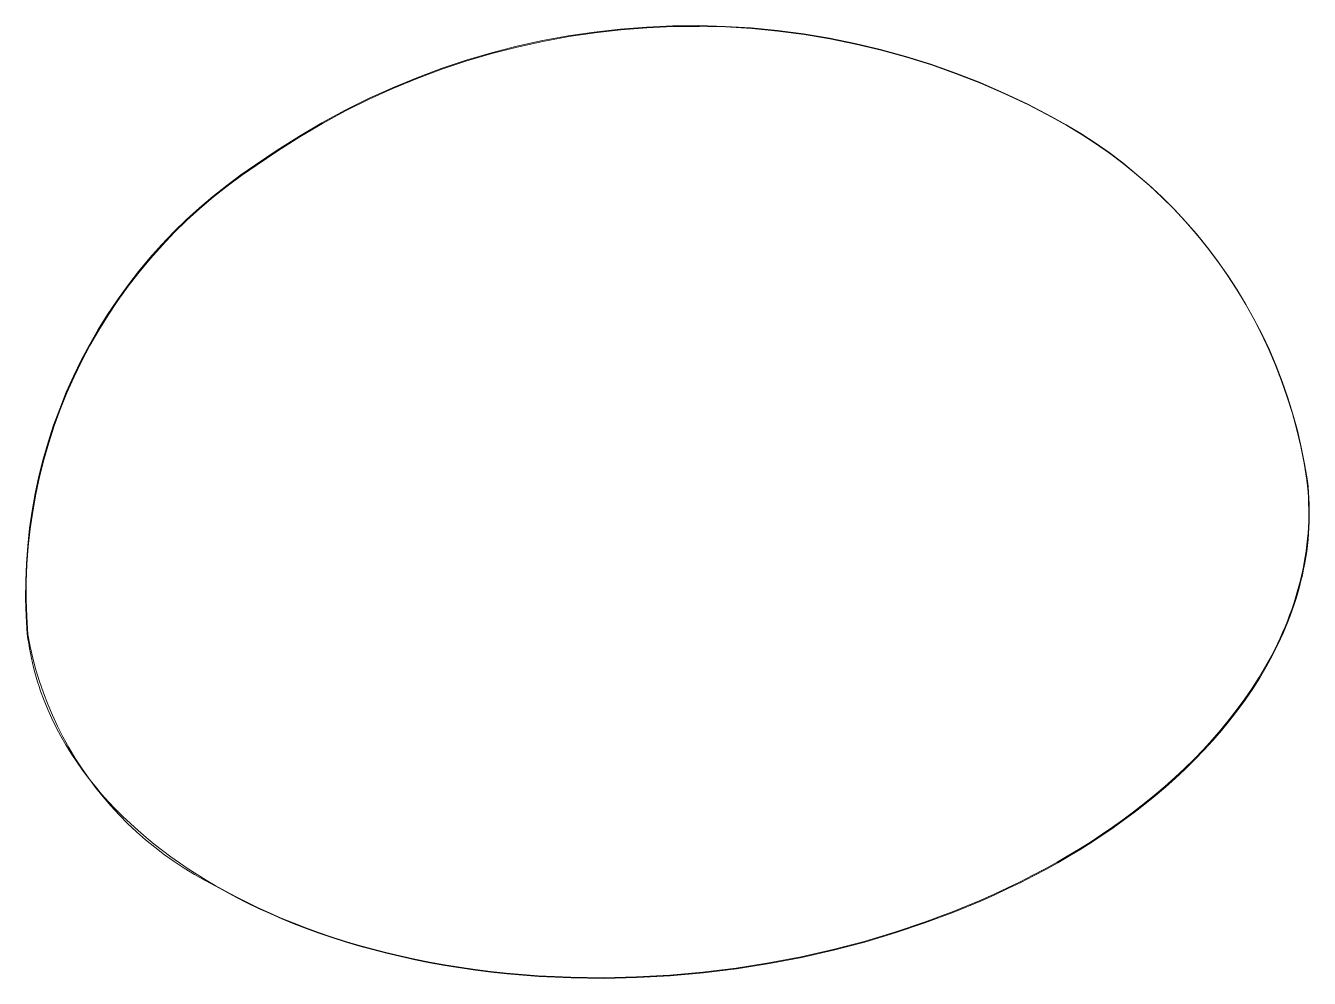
# Model space of a CAD drawing. Header units: inches. Extents: x -4 to 147, y -1 to 99.
# Drawn here: x 107.1424 to 107.6073, y 59.6663 to 60.0115 of the extents above; entities that cross this region are included whole.
import ezdxf

# ---------------------------------------------------------------- set-up
doc = ezdxf.new("R2010")
doc.units = ezdxf.units.IN
doc.layers.add('ZANO_R', color=7, linetype='Continuous', lineweight=0)

msp = doc.modelspace()

# ---------------------------------------------------------------- linework, layer by layer
at = {"layer": 'ZANO_R'}
for p, q in [((107.34829, 60.00921), (107.35774, 60.01029)), ((107.34829, 60.00921), (107.35774, 60.01029)), ((107.34849, 60.00897), (107.35793, 60.01004)), ((107.35774, 60.01029), (107.36721, 60.01103)), ((107.35774, 60.01029), (107.36721, 60.01103)), ((107.35793, 60.01004), (107.36741, 60.01079)), ((107.36721, 60.01103), (107.37671, 60.01144)), ((107.36721, 60.01103), (107.37671, 60.01144)), ((107.36741, 60.01079), (107.37691, 60.0112)), ((107.37671, 60.01144), (107.38621, 60.01153)), ((107.37671, 60.01144), (107.38621, 60.01153)), ((107.37691, 60.0112), (107.38641, 60.01128)), ((107.38621, 60.01153), (107.39572, 60.01128)), ((107.38621, 60.01153), (107.39572, 60.01128)), ((107.38641, 60.01128), (107.39591, 60.01104)), ((107.39572, 60.01128), (107.4052, 60.0107)), ((107.39572, 60.01128), (107.4052, 60.0107)), ((107.39591, 60.01104), (107.4054, 60.01046)), ((107.4052, 60.0107), (107.41467, 60.00979)), ((107.4052, 60.0107), (107.41467, 60.00979)), ((107.4054, 60.01046), (107.41486, 60.00955)), ((107.32026, 60.00404), (107.32954, 60.00609)), ((107.32026, 60.00404), (107.32954, 60.00609)), ((107.32046, 60.00379), (107.32974, 60.00584)), ((107.32954, 60.00609), (107.33889, 60.00781)), ((107.32954, 60.00609), (107.33889, 60.00781)), ((107.32974, 60.00584), (107.33909, 60.00757)), ((107.33889, 60.00781), (107.34829, 60.00921)), ((107.33889, 60.00781), (107.34829, 60.00921)), ((107.33909, 60.00757), (107.34849, 60.00897)), ((107.41467, 60.00979), (107.42409, 60.00856)), ((107.41467, 60.00979), (107.42409, 60.00856)), ((107.41486, 60.00955), (107.42429, 60.00831)), ((107.42409, 60.00856), (107.43347, 60.00699)), ((107.42409, 60.00856), (107.43347, 60.00699)), ((107.42429, 60.00831), (107.43366, 60.00675)), ((107.43347, 60.00699), (107.44278, 60.0051)), ((107.43347, 60.00699), (107.44278, 60.0051)), ((107.43366, 60.00675), (107.44298, 60.00486)), ((107.30194, 59.99897), (107.31106, 60.00166)), ((107.30194, 59.99897), (107.31106, 60.00166)), ((107.30214, 59.99873), (107.31126, 60.00142)), ((107.31106, 60.00166), (107.32026, 60.00404)), ((107.31106, 60.00166), (107.32026, 60.00404)), ((107.31126, 60.00142), (107.32046, 60.00379)), ((107.44278, 60.0051), (107.45202, 60.00289)), ((107.44278, 60.0051), (107.45202, 60.00289)), ((107.44298, 60.00486), (107.45222, 60.00265)), ((107.45202, 60.00289), (107.46119, 60.00036)), ((107.45202, 60.00289), (107.46119, 60.00036)), ((107.45222, 60.00265), (107.46138, 60.00012)), ((107.28402, 59.99265), (107.29293, 59.99597)), ((107.28402, 59.99265), (107.29293, 59.99597)), ((107.29293, 59.99597), (107.30194, 59.99897)), ((107.29293, 59.99597), (107.30194, 59.99897)), ((107.29312, 59.99572), (107.30214, 59.99873)), ((107.46119, 60.00036), (107.47025, 59.99751)), ((107.46119, 60.00036), (107.47025, 59.99751)), ((107.46138, 60.00012), (107.47045, 59.99727)), ((107.47025, 59.99751), (107.47922, 59.99435)), ((107.47025, 59.99751), (107.47922, 59.99435)), ((107.47045, 59.99727), (107.47941, 59.99411)), ((107.27523, 59.98902), (107.28402, 59.99265)), ((107.27523, 59.98902), (107.28402, 59.99265)), ((107.27543, 59.98878), (107.28422, 59.9924)), ((107.28422, 59.9924), (107.29312, 59.99572)), ((107.47922, 59.99435), (107.48807, 59.99088)), ((107.47922, 59.99435), (107.48807, 59.99088)), ((107.47941, 59.99411), (107.48826, 59.99063)), ((107.26658, 59.98509), (107.27523, 59.98902)), ((107.26658, 59.98509), (107.27523, 59.98902)), ((107.26677, 59.98485), (107.27543, 59.98878)), ((107.48807, 59.99088), (107.49679, 59.9871)), ((107.48807, 59.99088), (107.49679, 59.9871)), ((107.48826, 59.99063), (107.49698, 59.98686)), ((107.49679, 59.9871), (107.50537, 59.98302)), ((107.49679, 59.9871), (107.50537, 59.98302)), ((107.49698, 59.98686), (107.50557, 59.98278)), ((107.25807, 59.98086), (107.26658, 59.98509)), ((107.25807, 59.98086), (107.26658, 59.98509)), ((107.25826, 59.98062), (107.26677, 59.98485)), ((107.50537, 59.98302), (107.51381, 59.97864)), ((107.50537, 59.98302), (107.51381, 59.97864)), ((107.50557, 59.98278), (107.51401, 59.9784)), ((107.24971, 59.97634), (107.25807, 59.98086)), ((107.24971, 59.97634), (107.25807, 59.98086)), ((107.2499, 59.9761), (107.25826, 59.98062)), ((107.51381, 59.97864), (107.51922, 59.97563)), ((107.51381, 59.97864), (107.51922, 59.97563)), ((107.51401, 59.9784), (107.51942, 59.97539)), ((107.24151, 59.97153), (107.24971, 59.97634)), ((107.24151, 59.97153), (107.24971, 59.97634)), ((107.2417, 59.97129), (107.2499, 59.9761)), ((107.51922, 59.97563), (107.52452, 59.97244)), ((107.51922, 59.97563), (107.52452, 59.97243)), ((107.51942, 59.97539), (107.52472, 59.9722)), ((107.23348, 59.96644), (107.24151, 59.97153)), ((107.23348, 59.96644), (107.24151, 59.97153)), ((107.23368, 59.9662), (107.2417, 59.97129)), ((107.52452, 59.97244), (107.52971, 59.96906)), ((107.52452, 59.97243), (107.5297, 59.96906)), ((107.52472, 59.9722), (107.5299, 59.96882)), ((107.5297, 59.96906), (107.53477, 59.9655)), ((107.52971, 59.96906), (107.53477, 59.96551)), ((107.5299, 59.96882), (107.53497, 59.96526)), ((107.22564, 59.96107), (107.23348, 59.96644)), ((107.22564, 59.96107), (107.23348, 59.96644)), ((107.22583, 59.96083), (107.23368, 59.9662)), ((107.53477, 59.96551), (107.53971, 59.96178)), ((107.53477, 59.9655), (107.53971, 59.96177)), ((107.53497, 59.96526), (107.53991, 59.96154)), ((107.22036, 59.95745), (107.22564, 59.96107)), ((107.22036, 59.95745), (107.22564, 59.96107)), ((107.22056, 59.95721), (107.22583, 59.96083)), ((107.53971, 59.96178), (107.54452, 59.95788)), ((107.53971, 59.96177), (107.54451, 59.95787)), ((107.53991, 59.96154), (107.54472, 59.95764)), ((107.21522, 59.95365), (107.22036, 59.95745)), ((107.21522, 59.95365), (107.22036, 59.95745)), ((107.21542, 59.95341), (107.22056, 59.95721)), ((107.54451, 59.95787), (107.54918, 59.95381)), ((107.54452, 59.95788), (107.54919, 59.95382)), ((107.54472, 59.95764), (107.54939, 59.95358)), ((107.20534, 59.94553), (107.21021, 59.94967)), ((107.20534, 59.94553), (107.21021, 59.94967)), ((107.20553, 59.94529), (107.2104, 59.94943)), ((107.21021, 59.94967), (107.21522, 59.95365)), ((107.21021, 59.94967), (107.21522, 59.95365)), ((107.2104, 59.94943), (107.21542, 59.95341)), ((107.54918, 59.95381), (107.55371, 59.94959)), ((107.54919, 59.95382), (107.55372, 59.9496)), ((107.54939, 59.95358), (107.55392, 59.94936)), ((107.55371, 59.94959), (107.55808, 59.94521)), ((107.55372, 59.9496), (107.5581, 59.94522)), ((107.20061, 59.94122), (107.20534, 59.94553)), ((107.20061, 59.94122), (107.20534, 59.94553)), ((107.20081, 59.94098), (107.20553, 59.94529)), ((107.55392, 59.94936), (107.55829, 59.94498)), ((107.55808, 59.94521), (107.56231, 59.94069)), ((107.5581, 59.94522), (107.56232, 59.9407)), ((107.55829, 59.94498), (107.56252, 59.94046)), ((107.19604, 59.93675), (107.20061, 59.94122)), ((107.19604, 59.93675), (107.20061, 59.94122)), ((107.19623, 59.93651), (107.20081, 59.94098)), ((107.56231, 59.94069), (107.56637, 59.93602)), ((107.56232, 59.9407), (107.56638, 59.93603)), ((107.56252, 59.94046), (107.56658, 59.93579)), ((107.19162, 59.93212), (107.19604, 59.93675)), ((107.19162, 59.93212), (107.19604, 59.93675)), ((107.19181, 59.93188), (107.19623, 59.93651)), ((107.56637, 59.93602), (107.57027, 59.93121)), ((107.56638, 59.93603), (107.57028, 59.93123)), ((107.56658, 59.93579), (107.57048, 59.93098)), ((107.18736, 59.92735), (107.19162, 59.93212)), ((107.18736, 59.92735), (107.19162, 59.93212)), ((107.18756, 59.92711), (107.19181, 59.93188)), ((107.57027, 59.93121), (107.574, 59.92628)), ((107.57028, 59.93123), (107.57402, 59.92629)), ((107.57048, 59.93098), (107.57421, 59.92605)), ((107.18327, 59.92243), (107.18736, 59.92735)), ((107.18327, 59.92243), (107.18736, 59.92735)), ((107.18347, 59.92219), (107.18756, 59.92711)), ((107.574, 59.92628), (107.57756, 59.92121)), ((107.57402, 59.92629), (107.57757, 59.92122)), ((107.17935, 59.91737), (107.18327, 59.92243)), ((107.17935, 59.91737), (107.18327, 59.92243)), ((107.17955, 59.91713), (107.18347, 59.92219)), ((107.57421, 59.92605), (107.57777, 59.92098)), ((107.17561, 59.91219), (107.17935, 59.91737)), ((107.17561, 59.91219), (107.17935, 59.91737)), ((107.17581, 59.91195), (107.17955, 59.91713)), ((107.57756, 59.92121), (107.58094, 59.91603)), ((107.57757, 59.92122), (107.58095, 59.91604)), ((107.57777, 59.92098), (107.58115, 59.9158)), ((107.58094, 59.91603), (107.58414, 59.91073)), ((107.58095, 59.91604), (107.58415, 59.91074)), ((107.58115, 59.9158), (107.58435, 59.9105)), ((107.17205, 59.90687), (107.17561, 59.91219)), ((107.17205, 59.90687), (107.17561, 59.91219)), ((107.17225, 59.90663), (107.17581, 59.91195)), ((107.58414, 59.91073), (107.58715, 59.90532)), ((107.58415, 59.91074), (107.58716, 59.90533)), ((107.58435, 59.9105), (107.58736, 59.90509)), ((107.16868, 59.90144), (107.17205, 59.90687)), ((107.16868, 59.90144), (107.17205, 59.90687)), ((107.16887, 59.9012), (107.17225, 59.90663)), ((107.58715, 59.90532), (107.58997, 59.89982)), ((107.58716, 59.90533), (107.58999, 59.89983)), ((107.58736, 59.90509), (107.59018, 59.89958)), ((107.16549, 59.89589), (107.16868, 59.90144)), ((107.16549, 59.89589), (107.16868, 59.90144)), ((107.16569, 59.89565), (107.16887, 59.9012)), ((107.58997, 59.89982), (107.59261, 59.89422)), ((107.58999, 59.89983), (107.59262, 59.89422)), ((107.59018, 59.89958), (107.59282, 59.89398)), ((107.1625, 59.89024), (107.16549, 59.89589)), ((107.1625, 59.89024), (107.16549, 59.89589)), ((107.16269, 59.89), (107.16569, 59.89565)), ((107.59261, 59.89422), (107.59504, 59.88853)), ((107.59262, 59.89422), (107.59505, 59.88853)), ((107.59282, 59.89398), (107.59525, 59.88829)), ((107.1597, 59.88449), (107.1625, 59.89024)), ((107.1597, 59.88449), (107.1625, 59.89024)), ((107.1599, 59.88425), (107.16269, 59.89)), ((107.1571, 59.87864), (107.1597, 59.88449)), ((107.1571, 59.87864), (107.1597, 59.88449)), ((107.59504, 59.88853), (107.59728, 59.88276)), ((107.59505, 59.88853), (107.59729, 59.88276)), ((107.59525, 59.88829), (107.59749, 59.88252)), ((107.1573, 59.8784), (107.1599, 59.88425)), ((107.59728, 59.88276), (107.59932, 59.87691)), ((107.59729, 59.88276), (107.59933, 59.87692)), ((107.59749, 59.88252), (107.59952, 59.87668)), ((107.15471, 59.87271), (107.1571, 59.87864)), ((107.15471, 59.87271), (107.1571, 59.87864)), ((107.15491, 59.87247), (107.1573, 59.8784)), ((107.59932, 59.87691), (107.60115, 59.871)), ((107.59933, 59.87692), (107.60116, 59.87101)), ((107.59952, 59.87668), (107.60136, 59.87076)), ((107.15252, 59.8667), (107.15471, 59.87271)), ((107.15252, 59.8667), (107.15471, 59.87271)), ((107.15272, 59.86646), (107.15491, 59.87247)), ((107.60115, 59.871), (107.60278, 59.86503)), ((107.60116, 59.87101), (107.60278, 59.86503)), ((107.60136, 59.87076), (107.60298, 59.86479)), ((107.15054, 59.86062), (107.15252, 59.8667)), ((107.15054, 59.86062), (107.15252, 59.8667)), ((107.15074, 59.86038), (107.15272, 59.86646)), ((107.60278, 59.86503), (107.6042, 59.85901)), ((107.60278, 59.86503), (107.6042, 59.85901)), ((107.60298, 59.86479), (107.6044, 59.85877)), ((107.14877, 59.85447), (107.15054, 59.86062)), ((107.14877, 59.85447), (107.15054, 59.86062)), ((107.14897, 59.85423), (107.15074, 59.86038)), ((107.6042, 59.85901), (107.60541, 59.85294)), ((107.6042, 59.85901), (107.60541, 59.85294)), ((107.6044, 59.85877), (107.60561, 59.8527)), ((107.14721, 59.84827), (107.14877, 59.85447)), ((107.14721, 59.84827), (107.14877, 59.85447)), ((107.14741, 59.84803), (107.14897, 59.85423)), ((107.60541, 59.85294), (107.60641, 59.84683)), ((107.60541, 59.85294), (107.60641, 59.84683)), ((107.60561, 59.8527), (107.6066, 59.84659)), ((107.14587, 59.84202), (107.14721, 59.84827)), ((107.14587, 59.84202), (107.14721, 59.84827)), ((107.14607, 59.84177), (107.14741, 59.84803)), ((107.60664, 59.84472), (107.60641, 59.84683)), ((107.60664, 59.84472), (107.60641, 59.84683)), ((107.6066, 59.84659), (107.60683, 59.84448)), ((107.60682, 59.8426), (107.60664, 59.84472)), ((107.60682, 59.8426), (107.60664, 59.84472)), ((107.60696, 59.84047), (107.60682, 59.8426)), ((107.60696, 59.84047), (107.60682, 59.8426)), ((107.60683, 59.84448), (107.60702, 59.84236)), ((107.14475, 59.83572), (107.14587, 59.84202)), ((107.14475, 59.83572), (107.14587, 59.84202)), ((107.14494, 59.83548), (107.14607, 59.84177)), ((107.60705, 59.83835), (107.60696, 59.84047)), ((107.60705, 59.83835), (107.60696, 59.84047)), ((107.60702, 59.84236), (107.60716, 59.84023)), ((107.6071, 59.83621), (107.60705, 59.83835)), ((107.6071, 59.83621), (107.60705, 59.83835)), ((107.60716, 59.84023), (107.60725, 59.8381)), ((107.60725, 59.8381), (107.6073, 59.83597)), ((107.14384, 59.82939), (107.14475, 59.83572)), ((107.14384, 59.82939), (107.14475, 59.83572)), ((107.14403, 59.82915), (107.14494, 59.83548)), ((107.60706, 59.83194), (107.6071, 59.83408)), ((107.60706, 59.83194), (107.6071, 59.83408)), ((107.6071, 59.83408), (107.6071, 59.83621)), ((107.6071, 59.83408), (107.6071, 59.83621)), ((107.6073, 59.83383), (107.60725, 59.8317)), ((107.6073, 59.83597), (107.6073, 59.83383)), ((107.14315, 59.82303), (107.14384, 59.82939)), ((107.14315, 59.82303), (107.14384, 59.82939)), ((107.14334, 59.82279), (107.14403, 59.82915)), ((107.60683, 59.82765), (107.60696, 59.8298)), ((107.60683, 59.82765), (107.60696, 59.8298)), ((107.60696, 59.8298), (107.60706, 59.83194)), ((107.60696, 59.8298), (107.60706, 59.83194)), ((107.60716, 59.82955), (107.60702, 59.82741)), ((107.60725, 59.8317), (107.60716, 59.82955)), ((107.60641, 59.82336), (107.60664, 59.82551)), ((107.60641, 59.82336), (107.60664, 59.82551)), ((107.60684, 59.82527), (107.60661, 59.82312)), ((107.60664, 59.82551), (107.60683, 59.82765)), ((107.60664, 59.82551), (107.60683, 59.82765)), ((107.60702, 59.82741), (107.60684, 59.82527)), ((107.14268, 59.81665), (107.14315, 59.82303)), ((107.14268, 59.81665), (107.14315, 59.82303)), ((107.14287, 59.81641), (107.14334, 59.82279)), ((107.60582, 59.81908), (107.60614, 59.82122)), ((107.60582, 59.81908), (107.60614, 59.82122)), ((107.60634, 59.82098), (107.60601, 59.81884)), ((107.60614, 59.82122), (107.60641, 59.82336)), ((107.60614, 59.82122), (107.60641, 59.82336)), ((107.60661, 59.82312), (107.60634, 59.82098)), ((107.14243, 59.81026), (107.14268, 59.81665)), ((107.14243, 59.81026), (107.14268, 59.81665)), ((107.14262, 59.81002), (107.14287, 59.81641)), ((107.60458, 59.81266), (107.60504, 59.8148)), ((107.60458, 59.81266), (107.60504, 59.8148)), ((107.60504, 59.8148), (107.60545, 59.81694)), ((107.60504, 59.8148), (107.60545, 59.81694)), ((107.60565, 59.81669), (107.60524, 59.81456)), ((107.60545, 59.81694), (107.60582, 59.81908)), ((107.60545, 59.81694), (107.60582, 59.81908)), ((107.60601, 59.81884), (107.60565, 59.81669)), ((107.14239, 59.80386), (107.14243, 59.81026)), ((107.14239, 59.80386), (107.14243, 59.81026)), ((107.14259, 59.80362), (107.14262, 59.81002)), ((107.60354, 59.8084), (107.60408, 59.81053)), ((107.60354, 59.8084), (107.60408, 59.81053)), ((107.60428, 59.81029), (107.60373, 59.80816)), ((107.60408, 59.81053), (107.60458, 59.81266)), ((107.60408, 59.81053), (107.60458, 59.81266)), ((107.60478, 59.81242), (107.60428, 59.81029)), ((107.60524, 59.81456), (107.60478, 59.81242)), ((107.60232, 59.80416), (107.60295, 59.80628)), ((107.60232, 59.80416), (107.60295, 59.80628)), ((107.60315, 59.80603), (107.60251, 59.80392)), ((107.60295, 59.80628), (107.60354, 59.8084)), ((107.60295, 59.80628), (107.60354, 59.8084)), ((107.60373, 59.80816), (107.60315, 59.80603)), ((107.14258, 59.79747), (107.14239, 59.80386)), ((107.14258, 59.79747), (107.14239, 59.80386)), ((107.14278, 59.79723), (107.14259, 59.80362)), ((107.60092, 59.79994), (107.60164, 59.80205)), ((107.60092, 59.79994), (107.60164, 59.80205)), ((107.60184, 59.8018), (107.60112, 59.7997)), ((107.60164, 59.80205), (107.60232, 59.80416)), ((107.60164, 59.80205), (107.60232, 59.80416)), ((107.60251, 59.80392), (107.60184, 59.8018)), ((107.14299, 59.79109), (107.14258, 59.79747)), ((107.14299, 59.79109), (107.14258, 59.79747)), ((107.14319, 59.79084), (107.14278, 59.79723)), ((107.59936, 59.79575), (107.60016, 59.79784)), ((107.59936, 59.79575), (107.60016, 59.79784)), ((107.60036, 59.7976), (107.59955, 59.79551)), ((107.60016, 59.79784), (107.60092, 59.79994)), ((107.60016, 59.79784), (107.60092, 59.79994)), ((107.60112, 59.7997), (107.60036, 59.7976)), ((107.5967, 59.78953), (107.59762, 59.79159)), ((107.5967, 59.78953), (107.59762, 59.79159)), ((107.59782, 59.79135), (107.59689, 59.78929)), ((107.59762, 59.79159), (107.59851, 59.79367)), ((107.59762, 59.79159), (107.59851, 59.79367)), ((107.59871, 59.79343), (107.59782, 59.79135)), ((107.59851, 59.79367), (107.59936, 59.79575)), ((107.59851, 59.79367), (107.59936, 59.79575)), ((107.59955, 59.79551), (107.59871, 59.79343)), ((107.14299, 59.79109), (107.14322, 59.78932)), ((107.14299, 59.79109), (107.14322, 59.78932)), ((107.14402, 59.78655), (107.14319, 59.79084)), ((107.14322, 59.78932), (107.14348, 59.78756)), ((107.14322, 59.78932), (107.14348, 59.78756)), ((107.14348, 59.78756), (107.14377, 59.78581)), ((107.14348, 59.78756), (107.14377, 59.78581)), ((107.59368, 59.7834), (107.59573, 59.78747)), ((107.59368, 59.7834), (107.59573, 59.78747)), ((107.59593, 59.78723), (107.59388, 59.78316)), ((107.59573, 59.78747), (107.5967, 59.78953)), ((107.59573, 59.78747), (107.5967, 59.78953)), ((107.59689, 59.78929), (107.59593, 59.78723)), ((107.14377, 59.78581), (107.1441, 59.78406)), ((107.14377, 59.78581), (107.1441, 59.78406)), ((107.145, 59.7823), (107.14402, 59.78655)), ((107.1441, 59.78406), (107.14445, 59.78232)), ((107.1441, 59.78406), (107.14445, 59.78232)), ((107.14445, 59.78232), (107.14484, 59.78059)), ((107.14445, 59.78232), (107.14484, 59.78059)), ((107.14613, 59.77807), (107.145, 59.7823)), ((107.59147, 59.77937), (107.59368, 59.7834)), ((107.59147, 59.77937), (107.59368, 59.7834)), ((107.59388, 59.78316), (107.59167, 59.77912)), ((107.14484, 59.78059), (107.14526, 59.77886)), ((107.14484, 59.78059), (107.14526, 59.77886)), ((107.14526, 59.77886), (107.14571, 59.77714)), ((107.14526, 59.77886), (107.14571, 59.77714)), ((107.14741, 59.77389), (107.14613, 59.77807)), ((107.58912, 59.77538), (107.59147, 59.77937)), ((107.58912, 59.77538), (107.59147, 59.77937)), ((107.59167, 59.77912), (107.58932, 59.77514)), ((107.14571, 59.77714), (107.14619, 59.77543)), ((107.14571, 59.77714), (107.14619, 59.77543)), ((107.14619, 59.77543), (107.1467, 59.77372)), ((107.14619, 59.77543), (107.1467, 59.77372)), ((107.1467, 59.77372), (107.14724, 59.77202)), ((107.1467, 59.77372), (107.14724, 59.77202)), ((107.14882, 59.76976), (107.14741, 59.77389)), ((107.58662, 59.77146), (107.58912, 59.77538)), ((107.58662, 59.77146), (107.58912, 59.77538)), ((107.58932, 59.77514), (107.58682, 59.77121)), ((107.14724, 59.77202), (107.14781, 59.77033)), ((107.14724, 59.77202), (107.14781, 59.77033)), ((107.14781, 59.77033), (107.14905, 59.76698)), ((107.14781, 59.77033), (107.14905, 59.76698)), ((107.15038, 59.76568), (107.14882, 59.76976)), ((107.58398, 59.76759), (107.58662, 59.77146)), ((107.58398, 59.76759), (107.58662, 59.77146)), ((107.58682, 59.77121), (107.58418, 59.76734)), ((107.14905, 59.76698), (107.1504, 59.76367)), ((107.14905, 59.76698), (107.1504, 59.76367)), ((107.15208, 59.76165), (107.15038, 59.76568)), ((107.1504, 59.76367), (107.15187, 59.76039)), ((107.1504, 59.76367), (107.15187, 59.76039)), ((107.57832, 59.76003), (107.58121, 59.76378)), ((107.57832, 59.76003), (107.58121, 59.76378)), ((107.58141, 59.76353), (107.57851, 59.75979)), ((107.58121, 59.76378), (107.58398, 59.76759)), ((107.58121, 59.76378), (107.58398, 59.76759)), ((107.58418, 59.76734), (107.58141, 59.76353)), ((107.15187, 59.76039), (107.15345, 59.75716)), ((107.15187, 59.76039), (107.15345, 59.75716)), ((107.15392, 59.75769), (107.15208, 59.76165)), ((107.5753, 59.75635), (107.57832, 59.76003)), ((107.5753, 59.75635), (107.57832, 59.76003)), ((107.57851, 59.75979), (107.57549, 59.75611)), ((107.15345, 59.75716), (107.15515, 59.75397)), ((107.15345, 59.75716), (107.15515, 59.75397)), ((107.15589, 59.75379), (107.15392, 59.75769)), ((107.57216, 59.75274), (107.5753, 59.75635)), ((107.57216, 59.75274), (107.5753, 59.75635)), ((107.57549, 59.75611), (107.57236, 59.7525)), ((107.15515, 59.75397), (107.15695, 59.75083)), ((107.15515, 59.75397), (107.15695, 59.75083)), ((107.158, 59.74996), (107.15589, 59.75379)), ((107.15695, 59.75083), (107.15886, 59.74773)), ((107.15695, 59.75083), (107.15886, 59.74773)), ((107.16023, 59.7462), (107.158, 59.74996)), ((107.56892, 59.7492), (107.57216, 59.75274)), ((107.56892, 59.7492), (107.57216, 59.75274)), ((107.57236, 59.7525), (107.56911, 59.74896)), ((107.15886, 59.74773), (107.16088, 59.74469)), ((107.15886, 59.74773), (107.16088, 59.74469)), ((107.1626, 59.74253), (107.16023, 59.7462)), ((107.56212, 59.74234), (107.56557, 59.74573)), ((107.56212, 59.74234), (107.56557, 59.74573)), ((107.56577, 59.74549), (107.56232, 59.7421)), ((107.56557, 59.74573), (107.56892, 59.7492)), ((107.56557, 59.74573), (107.56892, 59.7492)), ((107.56911, 59.74896), (107.56577, 59.74549)), ((107.16088, 59.74469), (107.16299, 59.7417)), ((107.16088, 59.74469), (107.16299, 59.7417)), ((107.16509, 59.73894), (107.1626, 59.74253)), ((107.16299, 59.7417), (107.1652, 59.73876)), ((107.16299, 59.7417), (107.1652, 59.73876)), ((107.55858, 59.73903), (107.56212, 59.74234)), ((107.55858, 59.73903), (107.56212, 59.74234)), ((107.56232, 59.7421), (107.55878, 59.73879)), ((107.16771, 59.73544), (107.16509, 59.73894)), ((107.1652, 59.73876), (107.16751, 59.73588)), ((107.1652, 59.73876), (107.16751, 59.73588)), ((107.16751, 59.73588), (107.1699, 59.73305)), ((107.16751, 59.73588), (107.1699, 59.73305)), ((107.55125, 59.73265), (107.55496, 59.7358)), ((107.55125, 59.73265), (107.55496, 59.7358)), ((107.55516, 59.73556), (107.55145, 59.73241)), ((107.55496, 59.7358), (107.55858, 59.73903)), ((107.55496, 59.7358), (107.55858, 59.73903)), ((107.55878, 59.73879), (107.55516, 59.73556)), ((107.17044, 59.73203), (107.16771, 59.73544)), ((107.1699, 59.73305), (107.17239, 59.73028)), ((107.1699, 59.73305), (107.17239, 59.73028)), ((107.17329, 59.72872), (107.17044, 59.73203)), ((107.54748, 59.72958), (107.55125, 59.73265)), ((107.54748, 59.72958), (107.55125, 59.73265)), ((107.55145, 59.73241), (107.54767, 59.72933)), ((107.17239, 59.73028), (107.17495, 59.72757)), ((107.17239, 59.73028), (107.17495, 59.72757)), ((107.17625, 59.7255), (107.17329, 59.72872)), ((107.17495, 59.72757), (107.1776, 59.72492)), ((107.17495, 59.72757), (107.1776, 59.72492)), ((107.53972, 59.72368), (107.54363, 59.72659)), ((107.53972, 59.72368), (107.54363, 59.72659)), ((107.54383, 59.72635), (107.53992, 59.72344)), ((107.54363, 59.72659), (107.54748, 59.72958)), ((107.54363, 59.72659), (107.54748, 59.72958)), ((107.54767, 59.72933), (107.54383, 59.72635)), ((107.17933, 59.7224), (107.17625, 59.7255)), ((107.1776, 59.72492), (107.18033, 59.72233)), ((107.1776, 59.72492), (107.18033, 59.72233)), ((107.1825, 59.7194), (107.17933, 59.7224)), ((107.18033, 59.72233), (107.18313, 59.71981)), ((107.18033, 59.72233), (107.18313, 59.71981)), ((107.53605, 59.72106), (107.53972, 59.72368)), ((107.53605, 59.72106), (107.53972, 59.72368)), ((107.53992, 59.72344), (107.53625, 59.72082)), ((107.18578, 59.71651), (107.1825, 59.7194)), ((107.18313, 59.71981), (107.186, 59.71734)), ((107.18313, 59.71981), (107.186, 59.71734)), ((107.186, 59.71734), (107.18893, 59.71494)), ((107.186, 59.71734), (107.18893, 59.71494)), ((107.52836, 59.71591), (107.53226, 59.71847)), ((107.52836, 59.71591), (107.53226, 59.71847)), ((107.53246, 59.71823), (107.52856, 59.71566)), ((107.53226, 59.71847), (107.53605, 59.72106)), ((107.53226, 59.71847), (107.53605, 59.72106)), ((107.53625, 59.72082), (107.53246, 59.71823)), ((107.18916, 59.71374), (107.18578, 59.71651)), ((107.18893, 59.71494), (107.19193, 59.71261)), ((107.18893, 59.71494), (107.19193, 59.71261)), ((107.19263, 59.71108), (107.18916, 59.71374)), ((107.19193, 59.71261), (107.19499, 59.71033)), ((107.19193, 59.71261), (107.19499, 59.71033)), ((107.52023, 59.71087), (107.52435, 59.71337)), ((107.52023, 59.71087), (107.52435, 59.71337)), ((107.52455, 59.71313), (107.52042, 59.71063)), ((107.52435, 59.71337), (107.52836, 59.71591)), ((107.52435, 59.71337), (107.52836, 59.71591)), ((107.52856, 59.71566), (107.52455, 59.71313)), ((107.19619, 59.70855), (107.19263, 59.71108)), ((107.19499, 59.71033), (107.19811, 59.70812)), ((107.19499, 59.71033), (107.19811, 59.70812)), ((107.19984, 59.70614), (107.19619, 59.70855)), ((107.19811, 59.70812), (107.20127, 59.70598)), ((107.19811, 59.70812), (107.20127, 59.70598)), ((107.51164, 59.70599), (107.51599, 59.70841)), ((107.51164, 59.70599), (107.51599, 59.70841)), ((107.51619, 59.70817), (107.51184, 59.70575)), ((107.51599, 59.70841), (107.52023, 59.71087)), ((107.51599, 59.70841), (107.52023, 59.71087)), ((107.52042, 59.71063), (107.51619, 59.70817)), ((107.20357, 59.70386), (107.19984, 59.70614)), ((107.20127, 59.70598), (107.20449, 59.7039)), ((107.20127, 59.70598), (107.20449, 59.7039)), ((107.20737, 59.70171), (107.20357, 59.70386)), ((107.20449, 59.7039), (107.20775, 59.70188)), ((107.20449, 59.7039), (107.20775, 59.70188)), ((107.50263, 59.70129), (107.50719, 59.70361)), ((107.50263, 59.70129), (107.50719, 59.70361)), ((107.50739, 59.70337), (107.50283, 59.70104)), ((107.50719, 59.70361), (107.51164, 59.70599)), ((107.50719, 59.70361), (107.51164, 59.70599)), ((107.51184, 59.70575), (107.50739, 59.70337)), ((107.21125, 59.69969), (107.20737, 59.70171)), ((107.20775, 59.70188), (107.21105, 59.69993)), ((107.20775, 59.70188), (107.21105, 59.69993)), ((107.21105, 59.69993), (107.21476, 59.69785)), ((107.21105, 59.69993), (107.21476, 59.69785)), ((107.21495, 59.69761), (107.21125, 59.69969)), ((107.49319, 59.69678), (107.49796, 59.69901)), ((107.49319, 59.69678), (107.49796, 59.69901)), ((107.49816, 59.69876), (107.49339, 59.69654)), ((107.49796, 59.69901), (107.50263, 59.70129)), ((107.49796, 59.69901), (107.50263, 59.70129)), ((107.50283, 59.70104), (107.49816, 59.69876)), ((107.21476, 59.69785), (107.21857, 59.6958)), ((107.21476, 59.69785), (107.21857, 59.6958)), ((107.21877, 59.69556), (107.21495, 59.69761)), ((107.21857, 59.6958), (107.2225, 59.69381)), ((107.21857, 59.6958), (107.2225, 59.69381)), ((107.2227, 59.69356), (107.21877, 59.69556)), ((107.2225, 59.69381), (107.22654, 59.69185)), ((107.2225, 59.69381), (107.22654, 59.69185)), ((107.47829, 59.69045), (107.48832, 59.69461)), ((107.47829, 59.69045), (107.48832, 59.69461)), ((107.48852, 59.69437), (107.47849, 59.69021)), ((107.48832, 59.69461), (107.49319, 59.69678)), ((107.48832, 59.69461), (107.49319, 59.69678)), ((107.49339, 59.69654), (107.48852, 59.69437)), ((107.22674, 59.69161), (107.2227, 59.69356)), ((107.22654, 59.69185), (107.2307, 59.68995)), ((107.22654, 59.69185), (107.2307, 59.68995)), ((107.23089, 59.68971), (107.22674, 59.69161)), ((107.2307, 59.68995), (107.23496, 59.68811)), ((107.2307, 59.68995), (107.23496, 59.68811)), ((107.23516, 59.68786), (107.23089, 59.68971)), ((107.4679, 59.68656), (107.47829, 59.69045)), ((107.4679, 59.68656), (107.47829, 59.69045)), ((107.47849, 59.69021), (107.46809, 59.68632)), ((107.23496, 59.68811), (107.23933, 59.68632)), ((107.23496, 59.68811), (107.23933, 59.68632)), ((107.23953, 59.68607), (107.23516, 59.68786)), ((107.23933, 59.68632), (107.24381, 59.68458)), ((107.23933, 59.68632), (107.24381, 59.68458)), ((107.24401, 59.68434), (107.23953, 59.68607)), ((107.24381, 59.68458), (107.2484, 59.68292)), ((107.24381, 59.68458), (107.2484, 59.68292)), ((107.45716, 59.68295), (107.4679, 59.68656)), ((107.45716, 59.68295), (107.4679, 59.68656)), ((107.46809, 59.68632), (107.45736, 59.68271)), ((107.2486, 59.68267), (107.24401, 59.68434)), ((107.2484, 59.68292), (107.25309, 59.68131)), ((107.2484, 59.68292), (107.25309, 59.68131)), ((107.25329, 59.68107), (107.2486, 59.68267)), ((107.25309, 59.68131), (107.25788, 59.67978)), ((107.25309, 59.68131), (107.25788, 59.67978)), ((107.25808, 59.67953), (107.25329, 59.68107)), ((107.25788, 59.67978), (107.26278, 59.67831)), ((107.25788, 59.67978), (107.26278, 59.67831)), ((107.44612, 59.67966), (107.45716, 59.68295)), ((107.44612, 59.67966), (107.45716, 59.68295)), ((107.45736, 59.68271), (107.44632, 59.67942)), ((107.26297, 59.67807), (107.25808, 59.67953)), ((107.26278, 59.67831), (107.26777, 59.67692)), ((107.26278, 59.67831), (107.26777, 59.67692)), ((107.26796, 59.67668), (107.26297, 59.67807)), ((107.26777, 59.67692), (107.27285, 59.67561)), ((107.26777, 59.67692), (107.27285, 59.67561)), ((107.27305, 59.67537), (107.26796, 59.67668)), ((107.27285, 59.67561), (107.27802, 59.67437)), ((107.27285, 59.67561), (107.27802, 59.67437)), ((107.27822, 59.67413), (107.27305, 59.67537)), ((107.42327, 59.67408), (107.43481, 59.67669)), ((107.42327, 59.67408), (107.43481, 59.67669)), ((107.43501, 59.67645), (107.42347, 59.67384)), ((107.43481, 59.67669), (107.44612, 59.67966)), ((107.43481, 59.67669), (107.44612, 59.67966)), ((107.44632, 59.67942), (107.43501, 59.67645)), ((107.27802, 59.67437), (107.28329, 59.67322)), ((107.27802, 59.67437), (107.28329, 59.67322)), ((107.28348, 59.67298), (107.27822, 59.67413)), ((107.28329, 59.67322), (107.28863, 59.67215)), ((107.28329, 59.67322), (107.28863, 59.67215)), ((107.28883, 59.67191), (107.28348, 59.67298)), ((107.28863, 59.67215), (107.29406, 59.67117)), ((107.28863, 59.67215), (107.29406, 59.67117)), ((107.29425, 59.67093), (107.28883, 59.67191)), ((107.29406, 59.67117), (107.29956, 59.67027)), ((107.29406, 59.67117), (107.29956, 59.67027)), ((107.29975, 59.67003), (107.29425, 59.67093)), ((107.39967, 59.66997), (107.41154, 59.67183)), ((107.39967, 59.66997), (107.41154, 59.67183)), ((107.41174, 59.67159), (107.39987, 59.66973)), ((107.41154, 59.67183), (107.42327, 59.67408)), ((107.41154, 59.67183), (107.42327, 59.67408)), ((107.42347, 59.67384), (107.41174, 59.67159)), ((107.29956, 59.67027), (107.30513, 59.66947)), ((107.29956, 59.67027), (107.30513, 59.66947)), ((107.30532, 59.66923), (107.29975, 59.67003)), ((107.30513, 59.66947), (107.31077, 59.66876)), ((107.30513, 59.66947), (107.31077, 59.66876)), ((107.31096, 59.66852), (107.30532, 59.66923)), ((107.31077, 59.66876), (107.31647, 59.66814)), ((107.31077, 59.66876), (107.31647, 59.66814)), ((107.31666, 59.6679), (107.31096, 59.66852)), ((107.31647, 59.66814), (107.32803, 59.6672)), ((107.31647, 59.66814), (107.32803, 59.6672)), ((107.32823, 59.66696), (107.31666, 59.6679)), ((107.32803, 59.6672), (107.33978, 59.66665)), ((107.32803, 59.6672), (107.33978, 59.66665)), ((107.33997, 59.66641), (107.32823, 59.66696)), ((107.33978, 59.66665), (107.35166, 59.6665)), ((107.33978, 59.66665), (107.35166, 59.6665)), ((107.35186, 59.66626), (107.33997, 59.66641)), ((107.35166, 59.6665), (107.36365, 59.66676)), ((107.35166, 59.6665), (107.36365, 59.66676)), ((107.36384, 59.66652), (107.35186, 59.66626)), ((107.36365, 59.66676), (107.37567, 59.66742)), ((107.36365, 59.66676), (107.37567, 59.66742)), ((107.37587, 59.66718), (107.36384, 59.66652)), ((107.37567, 59.66742), (107.3877, 59.6685)), ((107.37567, 59.66742), (107.3877, 59.6685)), ((107.38789, 59.66826), (107.37587, 59.66718)), ((107.3877, 59.6685), (107.39967, 59.66997)), ((107.3877, 59.6685), (107.39967, 59.66997)), ((107.39987, 59.66973), (107.38789, 59.66826))]:
    msp.add_line(p, q, dxfattribs=at)

doc.saveas('drawing.dxf')
